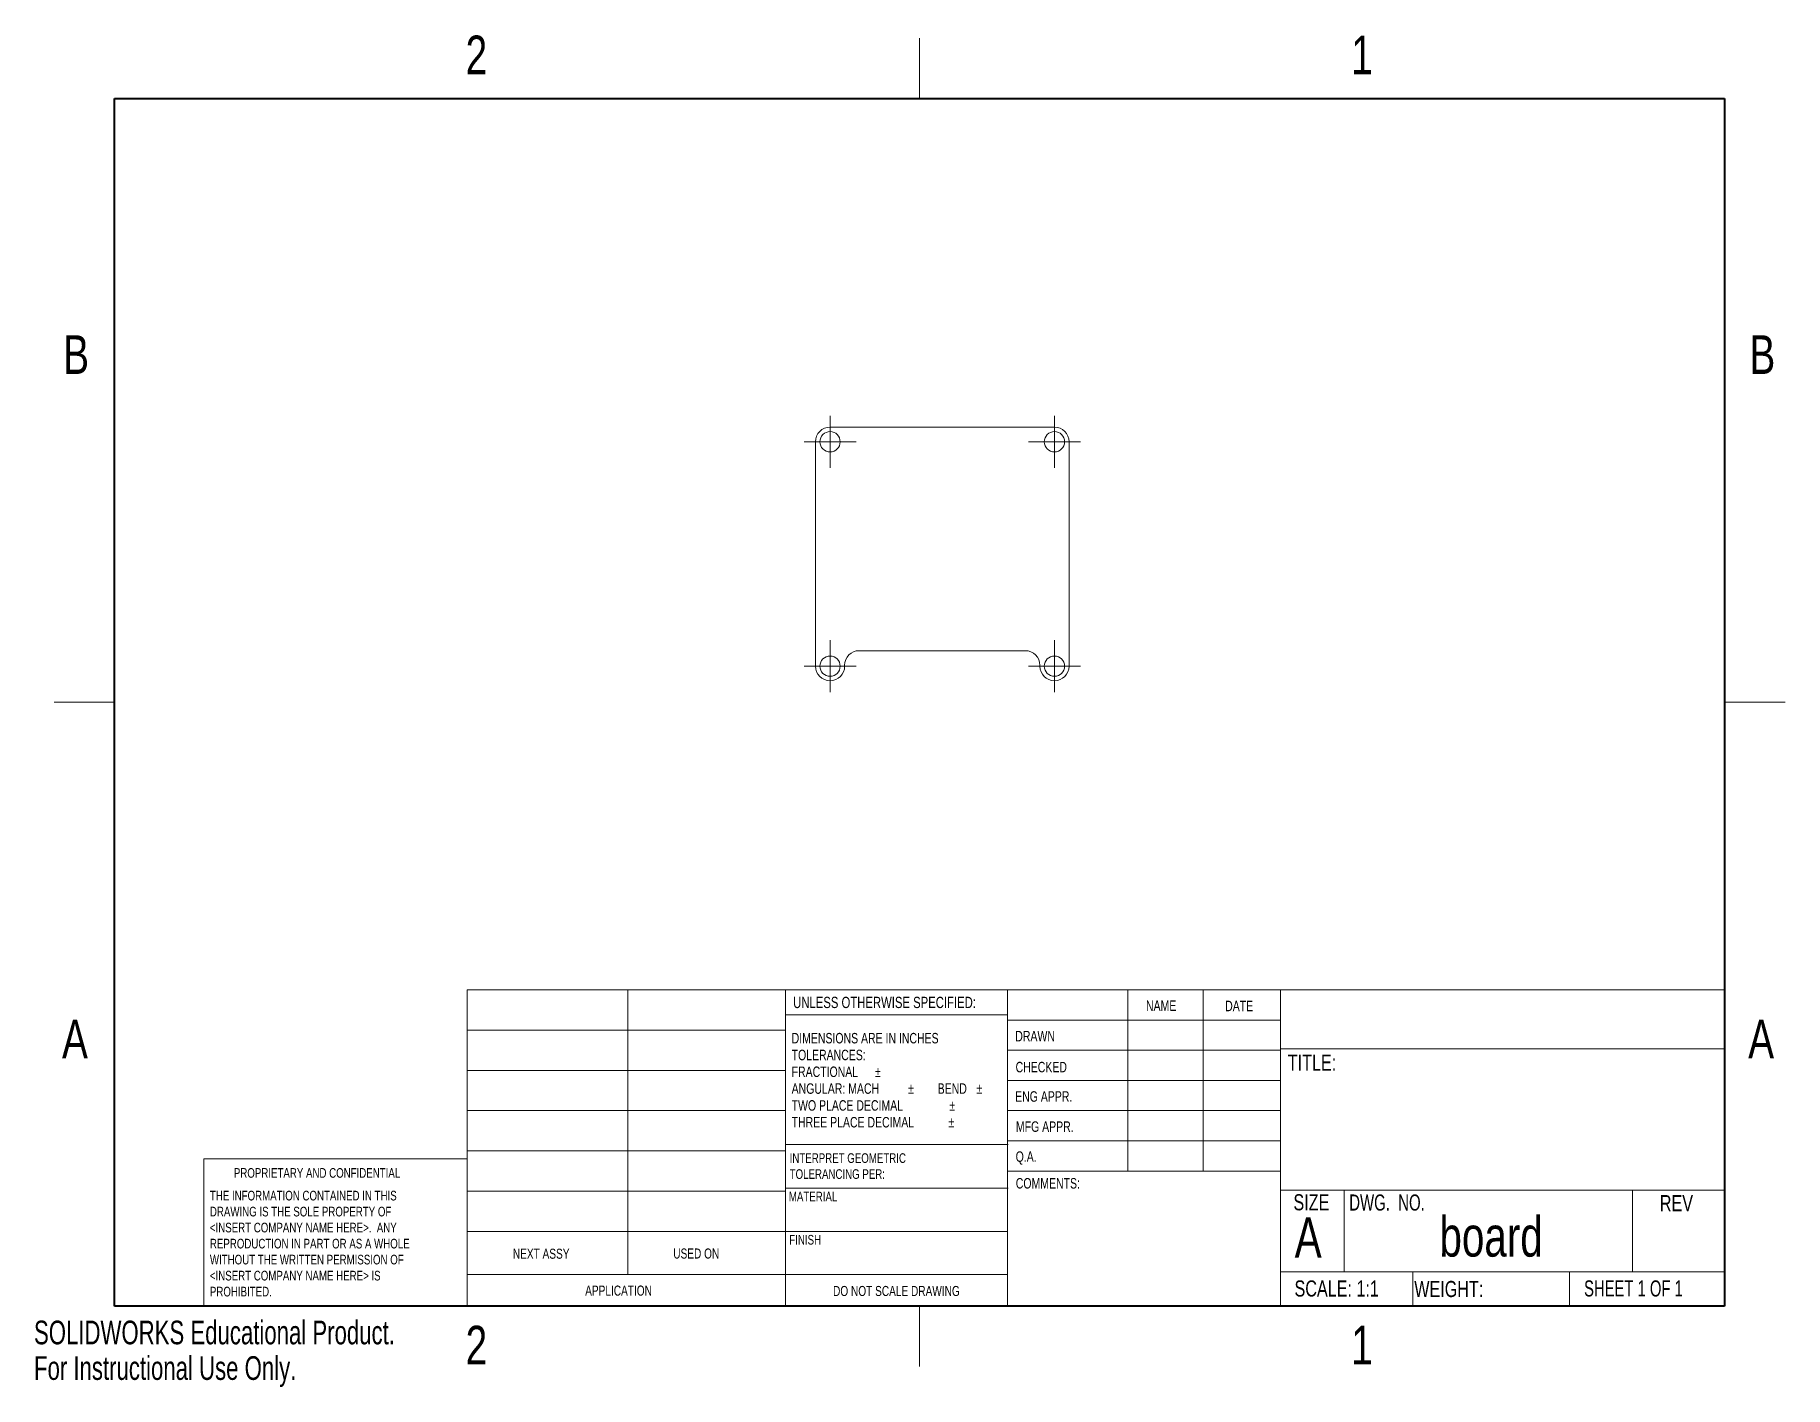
# Model space of a CAD drawing. Header units: millimetres. Extents: x 0 to 276, y 0 to 213.
import ezdxf

# ---------------------------------------------------------------- set-up
doc = ezdxf.new("R2010")
doc.units = ezdxf.units.MM
doc.styles.add('SLDTEXTSTYLE0', font='TXT', dxfattribs={"width": 0.75})
doc.styles.add('SLDTEXTSTYLE1', font='TXT', dxfattribs={"width": 0.6875})
doc.styles.add('SLDTEXTSTYLE2', font='TXT', dxfattribs={"width": 0.694444})
doc.styles.add('SLDTEXTSTYLE3', font='TXT', dxfattribs={"width": 0.7})

# ---------------------------------------------------------------- blocks, each defined once
blk = doc.blocks.new('SW_NOTE_0')
at = {"color": 0, "linetype": 'Continuous', "lineweight": 0, "char_height": 1.524, "attachment_point": 1, "style": 'SLDTEXTSTYLE0'}
for s, insert in [('INTERPRET GEOMETRIC', (0, 1.96)), ('TOLERANCING PER:', (0, -0.56))]:
    blk.add_mtext(s, dxfattribs=dict(at, insert=insert))
blk = doc.blocks.new('SW_NOTE_1')
at = {"color": 0, "linetype": 'Continuous', "lineweight": 0, "char_height": 1.651, "attachment_point": 1, "style": 'SLDTEXTSTYLE0'}
for s, insert in [('DIMENSIONS ARE IN INCHES', (0, 2.13)), ('TOLERANCES:', (0, -0.52)), ('FRACTIONAL', (0, -3.17)), ('%%p', (13.15, -3.17)), ('ANGULAR: MACH', (0, -5.82)), ('%%p', (18.37, -5.82)), ('BEND', (23.04, -5.82)), ('%%p', (29.16, -5.82)), ('TWO PLACE DECIMAL', (0, -8.48)), ('%%p', (24.88, -8.48)), ('THREE PLACE DECIMAL', (0, -11.13)), ('%%p', (24.73, -11.13))]:
    blk.add_mtext(s, dxfattribs=dict(at, insert=insert))
blk = doc.blocks.new('SW_NOTE_2')
at = {"color": 0, "linetype": 'Continuous', "lineweight": 0, "char_height": 1.524, "attachment_point": 1, "style": 'SLDTEXTSTYLE0'}
for s, insert in [('THE INFORMATION CONTAINED IN THIS', (0, 1.96)), ('DRAWING IS THE SOLE PROPERTY OF', (0, -0.56)), ('<INSERT COMPANY NAME HERE>.  ANY', (0, -3.08)), ('WITHOUT THE WRITTEN PERMISSION OF', (0, -8.13)), ('REPRODUCTION IN PART OR AS A WHOLE', (0, -5.61)), ('<INSERT COMPANY NAME HERE> IS', (0, -10.66)), ('PROHIBITED.', (0, -13.18))]:
    blk.add_mtext(s, dxfattribs=dict(at, insert=insert))
blk = doc.blocks.new('SW_CENTERMARKSYMBOL_0')
at = {"color": 0, "linetype": 'Continuous', "lineweight": 0}
for p, q in [((0, 2.5), (0, 4.1)), ((-2.5, 0), (-4.1, 0)), ((0, 0), (-2.5, 0)), ((0, 0), (0, 2.5)), ((0, 0), (0, -2.5)), ((0, 0), (2.5, 0)), ((2.5, 0), (4.1, 0)), ((0, -2.5), (0, -4.1))]:
    blk.add_line(p, q, dxfattribs=at)
blk = doc.blocks.new('SW_CENTERMARKSYMBOL_1')
at = {"color": 0, "linetype": 'Continuous', "lineweight": 0}
for p, q in [((0, 2.5), (0, 4.1)), ((-2.5, 0), (-4.1, 0)), ((0, 0), (-2.5, 0)), ((0, 0), (0, 2.5)), ((0, 0), (0, -2.5)), ((0, 0), (2.5, 0)), ((2.5, 0), (4.1, 0)), ((0, -2.5), (0, -4.1))]:
    blk.add_line(p, q, dxfattribs=at)
blk = doc.blocks.new('SW_CENTERMARKSYMBOL_2')
at = {"color": 0, "linetype": 'Continuous', "lineweight": 0}
for p, q in [((0, 2.5), (0, 4.1)), ((-2.5, 0), (-4.1, 0)), ((0, 0), (-2.5, 0)), ((0, 0), (0, 2.5)), ((0, 0), (0, -2.5)), ((0, 0), (2.5, 0)), ((2.5, 0), (4.1, 0)), ((0, -2.5), (0, -4.1))]:
    blk.add_line(p, q, dxfattribs=at)
blk = doc.blocks.new('SW_CENTERMARKSYMBOL_3')
at = {"color": 0, "linetype": 'Continuous', "lineweight": 0}
for p, q in [((0, 2.5), (0, 4.1)), ((-2.5, 0), (-4.1, 0)), ((0, 0), (-2.5, 0)), ((0, 0), (0, 2.5)), ((0, 0), (0, -2.5)), ((0, 0), (2.5, 0)), ((2.5, 0), (4.1, 0)), ((0, -2.5), (0, -4.1))]:
    blk.add_line(p, q, dxfattribs=at)

msp = doc.modelspace()

# ---------------------------------------------------------------- linework, layer by layer
at = {"color": 7, "linetype": 'Continuous', "lineweight": 15}
for p, q in [((139.7, 212.72), (139.7, 203.2)), ((139.7, 203.2), (139.7, 212.72)), ((160.98, 151.35), (125.58, 151.35)), ((123.28, 149.05), (123.28, 113.65)), ((163.28, 113.65), (163.28, 149.05)), ((130.18, 116.09), (156.38, 116.09)), ((127.88, 113.65), (127.88, 113.79)), ((158.68, 113.79), (158.68, 113.65)), ((3.17, 107.95), (12.7, 107.95)), ((12.7, 107.95), (3.17, 107.95)), ((276.23, 107.95), (266.7, 107.95)), ((266.7, 107.95), (276.23, 107.95)), ((139.7, 3.17), (139.7, 12.7)), ((139.7, 12.7), (139.7, 3.17))]:
    msp.add_line(p, q, dxfattribs=at)
at = {"color": 7, "linetype": 'Continuous', "lineweight": 40}
for p, q in [((12.7, 12.7), (12.7, 203.2)), ((12.7, 203.2), (266.7, 203.2)), ((266.7, 203.2), (266.7, 12.7)), ((266.7, 12.7), (12.7, 12.7))]:
    msp.add_line(p, q, dxfattribs=at)
at = {"color": 7, "linetype": 'Continuous', "lineweight": 0}
for p, q in [((68.35, 62.59), (266.7, 62.59)), ((68.35, 12.7), (68.35, 62.59)), ((93.7, 62.59), (93.7, 17.69)), ((118.57, 12.7), (118.57, 62.59)), ((153.55, 62.59), (153.55, 12.7)), ((172.56, 62.59), (172.56, 34.02)), ((184.46, 62.59), (184.46, 34.02)), ((196.63, 62.59), (196.63, 12.7)), ((153.55, 58.67), (118.57, 58.67)), ((68.35, 56.24), (118.57, 56.24)), ((153.55, 57.83), (196.63, 57.83)), ((153.55, 53.07), (196.63, 53.07)), ((196.63, 53.27), (266.7, 53.27)), ((68.35, 49.89), (118.57, 49.89)), ((153.55, 48.31), (196.63, 48.31)), ((68.35, 43.54), (118.57, 43.54)), ((196.63, 43.54), (153.55, 43.54)), ((196.63, 38.78), (153.55, 38.78)), ((26.77, 12.7), (26.77, 35.92)), ((68.35, 35.92), (26.77, 35.92)), ((68.35, 37.19), (118.57, 37.19)), ((118.57, 38.19), (153.66, 38.19)), ((196.63, 34.02), (153.66, 34.02)), ((68.35, 30.84), (118.57, 30.84)), ((118.57, 31.34), (153.66, 31.34)), ((196.63, 30.98), (266.7, 30.98)), ((206.68, 30.98), (206.68, 18.11)), ((252.17, 30.98), (252.17, 18.11)), ((68.35, 24.49), (118.57, 24.49)), ((118.57, 24.48), (153.55, 24.48)), ((68.35, 17.69), (153.55, 17.69)), ((196.63, 18.11), (266.7, 18.11)), ((217.54, 18.11), (217.54, 12.7)), ((242.22, 18.11), (242.22, 12.7))]:
    msp.add_line(p, q, dxfattribs=at)
at = {"color": 7, "linetype": 'Continuous', "lineweight": 15}
for centre in [(125.58, 149.05), (160.98, 149.05), (125.58, 113.65), (160.98, 113.65)]:
    msp.add_circle(centre, 1.6, dxfattribs=at)
for centre, start, end in [((125.58, 149.05), 90, 180), ((160.98, 149.05), 0, 90), ((130.18, 113.79), 90, 180), ((156.38, 113.79), 0, 90), ((125.58, 113.65), 180, 0), ((160.98, 113.65), 180, 0)]:
    msp.add_arc(centre, 2.3, start, end, dxfattribs=at)

# ---------------------------------------------------------------- block references
at = {"color": 7, "linetype": 'Continuous', "lineweight": 0}
for name, p in [('SW_CENTERMARKSYMBOL_2', (125.58, 149.05)), ('SW_CENTERMARKSYMBOL_1', (160.98, 149.05)), ('SW_CENTERMARKSYMBOL_3', (125.58, 113.65)), ('SW_CENTERMARKSYMBOL_0', (160.98, 113.65)), ('SW_NOTE_1', (119.52, 53.67)), ('SW_NOTE_0', (119.21, 34.86)), ('SW_NOTE_2', (27.75, 28.94))]:
    msp.add_blockref(name, p, dxfattribs=at)

# ---------------------------------------------------------------- texts
for s, insert, char_height, attachment_point, style in [('2', (69.79, 213.11), 6.1, 2, 'SLDTEXTSTYLE0'), ('1', (209.49, 213.11), 6.1, 2, 'SLDTEXTSTYLE0'), ('B', (6.65, 165.84), 6.1, 2, 'SLDTEXTSTYLE0'), ('B', (272.65, 165.84), 6.1, 2, 'SLDTEXTSTYLE0'), ('UNLESS OTHERWISE SPECIFIED:', (119.76, 61.5), 1.778, 1, 'SLDTEXTSTYLE0'), ('NAME', (175.42, 60.92), 1.651, 1, 'SLDTEXTSTYLE0'), ('DATE', (187.91, 60.88), 1.651, 1, 'SLDTEXTSTYLE0'), ('A', (6.46, 57.89), 6.1, 2, 'SLDTEXTSTYLE0'), ('DRAWN', (154.8, 56.12), 1.651, 1, 'SLDTEXTSTYLE0'), ('A', (272.46, 57.89), 6.1, 2, 'SLDTEXTSTYLE0'), ('CHECKED', (154.85, 51.24), 1.651, 1, 'SLDTEXTSTYLE0'), ('TITLE:', (197.79, 52.39), 2.54, 1, 'SLDTEXTSTYLE0'), ('ENG APPR.', (154.78, 46.6), 1.651, 1, 'SLDTEXTSTYLE0'), ('MFG APPR.', (154.9, 41.85), 1.651, 1, 'SLDTEXTSTYLE0'), ('Q.A.', (154.86, 37.12), 1.651, 1, 'SLDTEXTSTYLE0'), ('PROPRIETARY AND CONFIDENTIAL', (31.53, 34.48), 1.524, 1, 'SLDTEXTSTYLE0'), ('MATERIAL', (119.08, 30.75), 1.524, 1, 'SLDTEXTSTYLE0'), ('COMMENTS:', (154.88, 32.91), 1.651, 1, 'SLDTEXTSTYLE0'), ('SIZE', (198.68, 30.36), 2.54, 1, 'SLDTEXTSTYLE0'), ('DWG.  NO.', (207.48, 30.32), 2.54, 1, 'SLDTEXTSTYLE2'), ('REV', (256.48, 30.22), 2.54, 1, 'SLDTEXTSTYLE0'), ('A', (198.88, 26.72), 6.35, 1, 'SLDTEXTSTYLE0'), ('board', (229.86, 26.87), 6.35, 2, 'SLDTEXTSTYLE0'), ('FINISH', (119.15, 23.94), 1.524, 1, 'SLDTEXTSTYLE0'), ('NEXT ASSY', (75.54, 21.77), 1.587, 1, 'SLDTEXTSTYLE0'), ('USED ON', (100.85, 21.8), 1.587, 1, 'SLDTEXTSTYLE0'), ('SCALE: 1:1', (198.85, 16.76), 2.54, 1, 'SLDTEXTSTYLE0'), ('WEIGHT:', (217.74, 16.68), 2.54, 1, 'SLDTEXTSTYLE0'), ('SHEET 1 OF 1', (244.53, 16.77), 2.54, 1, 'SLDTEXTSTYLE1'), ('APPLICATION', (86.95, 15.95), 1.5875, 1, 'SLDTEXTSTYLE0'), ('DO NOT SCALE DRAWING', (136.05, 15.89), 1.5875, 2, 'SLDTEXTSTYLE0'), ('2', (69.79, 9.61), 6.1, 2, 'SLDTEXTSTYLE0'), ('1', (209.49, 9.61), 6.1, 2, 'SLDTEXTSTYLE0')]:
    msp.add_mtext(s, dxfattribs=dict(at, insert=insert, char_height=char_height, attachment_point=attachment_point, style=style))
at = {"color": 7, "linetype": 'Continuous', "char_height": 3.7351, "attachment_point": 1, "style": 'SLDTEXTSTYLE3'}
for s, insert in [('SOLIDWORKS Educational Product.', (0, 10.42)), ('For Instructional Use Only.', (0, 4.81))]:
    msp.add_mtext(s, dxfattribs=dict(at, insert=insert))

doc.saveas('drawing.dxf')
